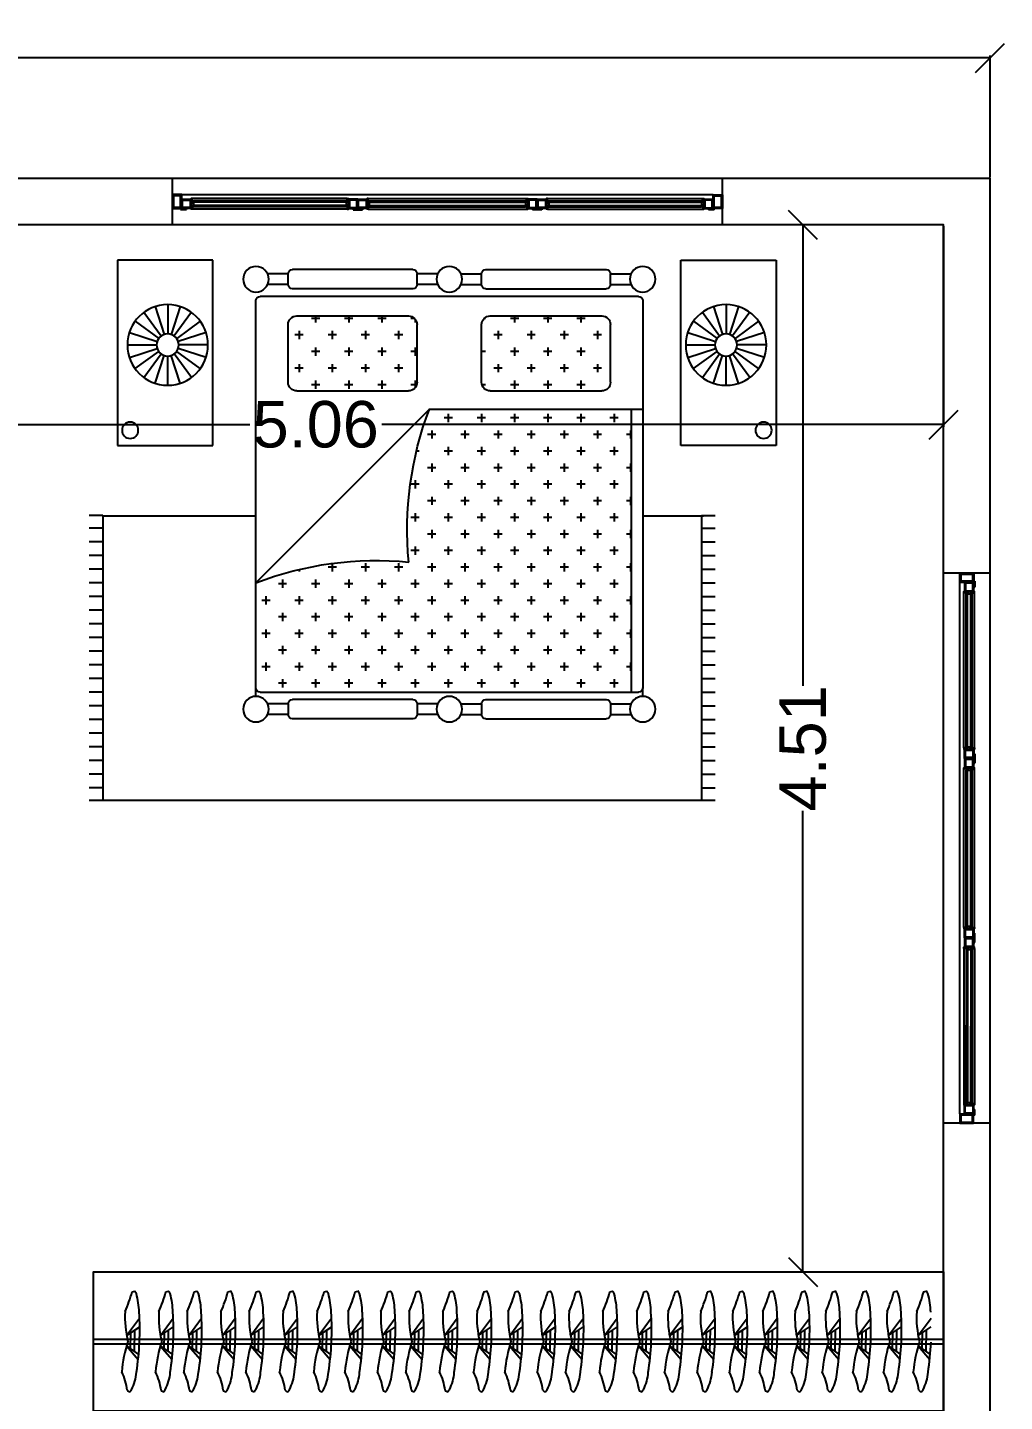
# Model space of a CAD drawing. Header units: inches. Extents: x 15.9 to 69.3, y 9.8 to 45.5.
# Drawn here: x 39.33 to 43.54, y 33.67 to 39.59 of the extents above; entities that cross this region are included whole.
import ezdxf

# ---------------------------------------------------------------- set-up
doc = ezdxf.new("R2010")
doc.units = ezdxf.units.IN
doc.header["$MEASUREMENT"] = 0
for name, color, linetype in [('1', 7, 'Continuous'), ('2', 2, 'Continuous'), ('WINDOW', 8, 'Continuous')]:
    doc.layers.add(name, color=color, linetype=linetype)
doc.styles.add('eng-kadr', font='arial.ttf')
doc.dimstyles.new('dim-col', dxfattribs={"dimscale": 0.05, "dimtxt": 4, "dimasz": 2.5, "dimexe": 0.2, "dimexo": 0.1, "dimgap": 0.5, "dimtad": 0, "dimzin": 0, "dimdsep": 46, "dimtxsty": 'eng-kadr', "dimblk1": 'OBLIQUE', "dimblk2": 'OBLIQUE', "dimsah": 1, "dimcen": 0.1, "dimclrd": 5, "dimclre": 5, "dimclrt": 256, "dimazin": 0, "dimtfac": 0.066667, "dimtofl": 0, "dimtmove": 2, "dimatfit": 2, "dimldrblk": 'OBLIQUE', "dimfxl": 0.2, "dimtolj": 1, "dimtzin": 0, "dimarcsym": 0})
pattern_1 = [(360, (27941.711, 7985.355), (5.4539078, 5.4539078), [2.7269539, -8.1808617]), (90, (27943.0743, 7983.992), (-5.4539078, 5.4539078), [2.7269539, -8.1808617])]

# ---------------------------------------------------------------- blocks, each defined once
blk = doc.blocks.new('bvbvbvbv')
for points in [[(117.5136, -6.243), (117.4736, -6.243), (117.4736, -6.303), (117.5136, -6.303)], [(117.5086, -6.248), (117.4786, -6.248), (117.4786, -6.298), (117.5086, -6.298)], [(117.5536, -6.303), (117.5136, -6.303), (117.5136, -6.263), (117.5536, -6.263)], [(117.5496, -6.299), (117.5176, -6.299), (117.5176, -6.267), (117.5496, -6.267)], [(118.232, -6.303), (118.272, -6.303), (118.272, -6.263), (118.232, -6.263)], [(118.236, -6.299), (118.268, -6.299), (118.268, -6.267), (118.236, -6.267)], [(118.312, -6.303), (118.272, -6.303), (118.272, -6.263), (118.312, -6.263)], [(118.308, -6.299), (118.276, -6.299), (118.276, -6.267), (118.308, -6.267)], [(119.0053, -6.303), (119.0453, -6.303), (119.0453, -6.263), (119.0053, -6.263)], [(119.0093, -6.299), (119.0413, -6.299), (119.0413, -6.267), (119.0093, -6.267)], [(119.0853, -6.303), (119.0453, -6.303), (119.0453, -6.263), (119.0853, -6.263)], [(119.0813, -6.299), (119.0493, -6.299), (119.0493, -6.267), (119.0813, -6.267)], [(119.7636, -6.303), (119.8036, -6.303), (119.8036, -6.263), (119.7636, -6.263)], [(119.7676, -6.299), (119.7996, -6.299), (119.7996, -6.267), (119.7676, -6.267)], [(119.8036, -6.243), (119.8436, -6.243), (119.8436, -6.303), (119.8036, -6.303)], [(119.8086, -6.248), (119.8386, -6.248), (119.8386, -6.298), (119.8086, -6.298)]]:
    blk.add_lwpolyline(points, close=True)
at = {"layer": 'WINDOW', "ltscale": 5}
for p, q in [((117.5138, -6.2428), (119.8038, -6.2428)), ((117.5536, -6.27), (117.5636, -6.27)), ((118.23, -6.272), (117.5556, -6.272)), ((117.5556, -6.272), (117.5556, -6.276)), ((118.227, -6.26), (117.5586, -6.26)), ((117.5636, -6.27), (117.5636, -6.272)), ((118.232, -6.27), (117.5636, -6.27)), ((118.232, -6.27), (118.222, -6.27)), ((118.222, -6.27), (118.222, -6.272)), ((118.23, -6.272), (118.23, -6.276)), ((118.312, -6.27), (118.322, -6.27)), ((118.312, -6.27), (118.9953, -6.27)), ((118.314, -6.272), (118.314, -6.276)), ((118.314, -6.272), (119.0033, -6.272)), ((118.317, -6.26), (119.0003, -6.26)), ((118.322, -6.27), (118.322, -6.272)), ((119.0053, -6.27), (118.9953, -6.27)), ((118.9953, -6.27), (118.9953, -6.272)), ((119.0033, -6.272), (119.0033, -6.276)), ((119.0853, -6.27), (119.0953, -6.27)), ((119.0853, -6.27), (119.7536, -6.27)), ((119.0873, -6.272), (119.0873, -6.276)), ((119.0873, -6.272), (119.7616, -6.272)), ((119.0903, -6.26), (119.7586, -6.26)), ((119.0953, -6.27), (119.0953, -6.272)), ((119.7636, -6.27), (119.7536, -6.27)), ((119.7536, -6.27), (119.7536, -6.272)), ((119.7616, -6.272), (119.7616, -6.276)), ((117.5086, -6.308), (117.5086, -6.303)), ((117.5086, -6.308), (117.5336, -6.308)), ((117.5336, -6.303), (117.5336, -6.308)), ((117.5536, -6.278), (117.5636, -6.278)), ((117.5536, -6.288), (117.5636, -6.288)), ((117.5536, -6.296), (117.5636, -6.296)), ((118.23, -6.276), (117.5556, -6.276)), ((118.23, -6.29), (117.5556, -6.29)), ((117.5556, -6.294), (117.5556, -6.29)), ((118.23, -6.294), (117.5556, -6.294)), ((118.227, -6.306), (117.5586, -6.306)), ((117.5636, -6.278), (117.5636, -6.276)), ((117.5636, -6.278), (117.5636, -6.288)), ((117.5636, -6.288), (117.5636, -6.29)), ((117.5636, -6.296), (117.5636, -6.294)), ((118.232, -6.296), (117.5636, -6.296)), ((118.222, -6.278), (118.222, -6.276)), ((118.232, -6.278), (118.222, -6.278)), ((118.222, -6.278), (118.222, -6.288)), ((118.232, -6.288), (118.222, -6.288)), ((118.222, -6.288), (118.222, -6.29)), ((118.222, -6.296), (118.222, -6.294)), ((118.232, -6.296), (118.222, -6.296)), ((118.23, -6.294), (118.23, -6.29)), ((118.252, -6.303), (118.252, -6.308)), ((118.252, -6.308), (118.292, -6.308)), ((118.292, -6.303), (118.292, -6.308)), ((118.312, -6.278), (118.322, -6.278)), ((118.312, -6.288), (118.322, -6.288)), ((118.312, -6.296), (118.322, -6.296)), ((118.312, -6.296), (118.9953, -6.296)), ((118.314, -6.276), (119.0033, -6.276)), ((118.314, -6.294), (118.314, -6.29)), ((118.314, -6.29), (119.0033, -6.29)), ((118.314, -6.294), (119.0033, -6.294)), ((118.317, -6.306), (119.0003, -6.306)), ((118.322, -6.278), (118.322, -6.276)), ((118.322, -6.278), (118.322, -6.288)), ((118.322, -6.288), (118.322, -6.29)), ((118.322, -6.296), (118.322, -6.294)), ((118.9953, -6.278), (118.9953, -6.276)), ((119.0053, -6.278), (118.9953, -6.278)), ((118.9953, -6.278), (118.9953, -6.288)), ((119.0053, -6.288), (118.9953, -6.288)), ((118.9953, -6.288), (118.9953, -6.29)), ((118.9953, -6.296), (118.9953, -6.294)), ((119.0053, -6.296), (118.9953, -6.296)), ((119.0033, -6.294), (119.0033, -6.29)), ((119.0253, -6.303), (119.0253, -6.308)), ((119.0653, -6.308), (119.0253, -6.308)), ((119.0653, -6.303), (119.0653, -6.308)), ((119.0853, -6.278), (119.0953, -6.278)), ((119.0853, -6.288), (119.0953, -6.288)), ((119.0853, -6.296), (119.0953, -6.296)), ((119.0853, -6.296), (119.7536, -6.296)), ((119.0873, -6.276), (119.7616, -6.276)), ((119.0873, -6.294), (119.0873, -6.29)), ((119.0873, -6.29), (119.7616, -6.29)), ((119.0873, -6.294), (119.7616, -6.294)), ((119.0903, -6.306), (119.7586, -6.306)), ((119.0953, -6.278), (119.0953, -6.276)), ((119.0953, -6.278), (119.0953, -6.288)), ((119.0953, -6.288), (119.0953, -6.29)), ((119.0953, -6.296), (119.0953, -6.294)), ((119.7536, -6.278), (119.7536, -6.276)), ((119.7636, -6.278), (119.7536, -6.278)), ((119.7536, -6.278), (119.7536, -6.288)), ((119.7636, -6.288), (119.7536, -6.288)), ((119.7536, -6.288), (119.7536, -6.29)), ((119.7536, -6.296), (119.7536, -6.294)), ((119.7636, -6.296), (119.7536, -6.296)), ((119.7616, -6.294), (119.7616, -6.29)), ((119.7836, -6.303), (119.7836, -6.308)), ((119.8086, -6.308), (119.7836, -6.308)), ((119.8086, -6.308), (119.8086, -6.303))]:
    blk.add_line(p, q, dxfattribs=at)
for points in [[(117.5586, -6.27), (117.5586, -6.26), (117.5536, -6.26), (117.5536, -6.27)], [(117.5576, -6.269), (117.5576, -6.261), (117.5546, -6.261), (117.5546, -6.269)], [(118.227, -6.27), (118.227, -6.26), (118.232, -6.26), (118.232, -6.27)], [(118.228, -6.269), (118.228, -6.261), (118.231, -6.261), (118.231, -6.269)], [(118.317, -6.27), (118.317, -6.26), (118.312, -6.26), (118.312, -6.27)], [(118.316, -6.269), (118.316, -6.261), (118.313, -6.261), (118.313, -6.269)], [(119.0003, -6.27), (119.0003, -6.26), (119.0053, -6.26), (119.0053, -6.27)], [(119.0013, -6.269), (119.0013, -6.261), (119.0043, -6.261), (119.0043, -6.269)], [(119.0903, -6.27), (119.0903, -6.26), (119.0853, -6.26), (119.0853, -6.27)], [(119.0893, -6.269), (119.0893, -6.261), (119.0863, -6.261), (119.0863, -6.269)], [(119.7586, -6.27), (119.7586, -6.26), (119.7636, -6.26), (119.7636, -6.27)], [(119.7596, -6.269), (119.7596, -6.261), (119.7626, -6.261), (119.7626, -6.269)], [(117.5586, -6.296), (117.5586, -6.306), (117.5536, -6.306), (117.5536, -6.296)], [(117.5576, -6.297), (117.5576, -6.305), (117.5546, -6.305), (117.5546, -6.297)], [(118.227, -6.296), (118.227, -6.306), (118.232, -6.306), (118.232, -6.296)], [(118.228, -6.297), (118.228, -6.305), (118.231, -6.305), (118.231, -6.297)], [(118.317, -6.296), (118.317, -6.306), (118.312, -6.306), (118.312, -6.296)], [(118.316, -6.297), (118.316, -6.305), (118.313, -6.305), (118.313, -6.297)], [(119.0003, -6.296), (119.0003, -6.306), (119.0053, -6.306), (119.0053, -6.296)], [(119.0013, -6.297), (119.0013, -6.305), (119.0043, -6.305), (119.0043, -6.297)], [(119.0903, -6.296), (119.0903, -6.306), (119.0853, -6.306), (119.0853, -6.296)], [(119.0893, -6.297), (119.0893, -6.305), (119.0863, -6.305), (119.0863, -6.297)], [(119.7586, -6.296), (119.7586, -6.306), (119.7636, -6.306), (119.7636, -6.296)], [(119.7596, -6.297), (119.7596, -6.305), (119.7626, -6.305), (119.7626, -6.297)]]:
    blk.add_lwpolyline(points, close=True, dxfattribs=at)
blk = doc.blocks.new('_Oblique')
at = {"color": 0, "lineweight": -2}
blk.add_line((-0.5, -0.5), (0.5, 0.5), dxfattribs=at)
blk = doc.blocks.new('*D1914')
at = {"color": 5, "lineweight": -2, "ltscale": 0.06, "transparency": 16777216}
for p, q in [((33.4776, 38.9401), (33.4776, 39.464)), ((33.4776, 39.454), (38.1249, 39.454)), ((43.4776, 39.454), (38.8303, 39.454)), ((43.4776, 38.9401), (43.4776, 39.464))]:
    blk.add_line(p, q, dxfattribs=at)
at = {"layer": 'Defpoints', "color": 0, "ltscale": 0.06, "transparency": 16777216}
for p in [(43.4776, 39.454), (33.4776, 38.9351), (43.4776, 38.9351)]:
    blk.add_point(p, dxfattribs=at)
at = {"color": 5, "lineweight": -2, "ltscale": 0.06, "transparency": 16777216, "xscale": 0.125, "yscale": 0.125, "zscale": 0.125, "rotation": 180}
blk.add_blockref('_Oblique', (33.4776, 39.454), dxfattribs=at)
at = {"color": 5, "lineweight": -2, "ltscale": 0.06, "transparency": 16777216, "xscale": 0.125, "yscale": 0.125, "zscale": 0.125}
blk.add_blockref('_Oblique', (43.4776, 39.454), dxfattribs=at)
at = {"ltscale": 0.06, "transparency": 16777216, "insert": (38.4776, 39.454), "char_height": 0.2, "attachment_point": 5, "style": 'eng-kadr'}
blk.add_mtext('\\A1;10.00', dxfattribs=at)
blk = doc.blocks.new('eee')
at = {"layer": '1'}
h = blk.add_hatch(dxfattribs=at)
h.set_pattern_fill('CROSS', color=256, scale=21.815631, angle=360, style=0)
h.set_pattern_definition(pattern_1)
h.paths.add_polyline_path([(141.99, 169.74), (141.99, 47.76), (48.95, 47.76), (48.95, 114.1, -0.115904), (99.24, 120.87, -0.115904), (106.01, 171.16), (140.57, 171.16, -0.414214)])
h = blk.add_hatch(dxfattribs=at)
h.set_pattern_fill('CROSS', color=256, scale=21.815631, angle=360, style=0)
h.set_pattern_definition(pattern_1)
h.paths.add_polyline_path([(18.31, 157.73, -0.414218), (21.13, 160.56, 0.000004), (21.13, 160.56), (40.12, 160.56, -0.414214), (42.95, 157.73), (42.95, 120.97, -0.414214), (40.12, 118.15), (21.13, 118.15, -0.414214), (18.31, 120.97)])
h.paths.add_polyline_path([(21.13, 96.94, 0.414214), (18.31, 94.11), (18.31, 57.36, 0.414214), (21.13, 54.53), (40.12, 54.53, 0.414214), (42.95, 57.36), (42.95, 94.11, 0.414214), (40.12, 96.94)])
for p, q in [((83.96, 221.56), (83.96, 226.05)), ((88.13, 221.56), (88.13, 226.05)), ((92.62, 221.56), (92.62, 226.05)), ((97.11, 221.56), (97.11, 226.05)), ((101.59, 221.56), (101.59, 226.05)), ((106.08, 221.56), (106.08, 226.05)), ((110.57, 221.56), (110.57, 226.05)), ((115.06, 221.56), (115.06, 226.05)), ((119.55, 221.56), (119.55, 226.05)), ((124.04, 221.56), (124.04, 226.05)), ((128.52, 221.56), (128.52, 226.05)), ((133.01, 221.56), (133.01, 226.05)), ((137.5, 221.56), (137.5, 226.05)), ((141.99, 221.56), (141.99, 226.05)), ((146.48, 221.56), (146.48, 226.05)), ((150.97, 221.56), (150.97, 226.05)), ((155.45, 221.56), (155.45, 226.05)), ((159.94, 221.56), (159.94, 226.05)), ((164.43, 221.56), (164.43, 226.05)), ((168.92, 221.56), (168.92, 226.05)), ((173.41, 221.56), (173.41, 226.05)), ((177.57, 226.05), (177.57, 20.14)), ((83.98, 221.51), (177.57, 221.51)), ((83.98, 221.51), (83.98, 171.16)), ((0, 216.7), (60.92, 216.7)), ((0, 185.33), (0, 216.7)), ((23.73, 212.79), (26.7, 203.66)), ((27.83, 213.44), (27.83, 203.84)), ((31.92, 212.79), (28.96, 203.66)), ((60.92, 216.7), (60.92, 185.33)), ((17.1, 207.98), (24.87, 202.33)), ((20.04, 210.91), (25.68, 203.14)), ((35.62, 210.91), (29.97, 203.14)), ((38.55, 207.98), (30.78, 202.33)), ((15.22, 204.28), (24.36, 201.31)), ((40.44, 204.28), (31.3, 201.31)), ((60.92, 204.21), (60.92, 204.21)), ((14.57, 200.19), (24.18, 200.19)), ((15.22, 196.09), (24.36, 199.06)), ((40.44, 196.09), (31.3, 199.06)), ((41.08, 200.19), (31.48, 200.19)), ((17.1, 192.39), (24.87, 198.04)), ((20.04, 189.46), (25.68, 197.23)), ((23.73, 187.58), (26.7, 196.71)), ((27.83, 186.93), (27.83, 196.53)), ((31.92, 187.58), (28.96, 196.71)), ((35.62, 189.46), (29.97, 197.23)), ((38.55, 192.39), (30.78, 198.04)), ((60.92, 185.33), (0, 185.33)), ((4.47, 160.56), (4.47, 167.34)), ((8, 160.56), (8, 167.34)), ((11.85, 169.74), (11.85, 45.34)), ((140.57, 171.16), (13.27, 171.16)), ((48.95, 114.1), (106.01, 171.16)), ((143.39, 171.16), (140.57, 171.16)), ((141.99, 169.74), (141.99, 45.34)), ((145.84, 160.56), (145.84, 167.34)), ((149.37, 160.56), (149.37, 167.34)), ((3.06, 119.56), (3.06, 159.14)), ((8, 160.56), (4.47, 160.56)), ((9.42, 119.56), (9.42, 159.14)), ((40.12, 160.56), (21.13, 160.56)), ((144.42, 119.56), (144.42, 159.14)), ((145.84, 160.56), (149.37, 160.56)), ((150.78, 119.56), (150.78, 159.14)), ((18.31, 157.73), (18.31, 120.97)), ((42.95, 157.73), (42.95, 120.97)), ((8, 118.15), (4.47, 118.15)), ((4.47, 111.36), (4.47, 118.15)), ((8, 111.36), (8, 118.15)), ((40.12, 118.15), (21.13, 118.15)), ((145.84, 111.36), (145.84, 118.15)), ((145.84, 118.15), (149.37, 118.15)), ((149.37, 111.36), (149.37, 118.15)), ((48.95, 114.1), (48.95, 43.93)), ((4.47, 103.72), (4.47, 96.94)), ((8, 103.72), (8, 96.94)), ((145.84, 103.72), (145.84, 96.94)), ((149.37, 103.72), (149.37, 96.94)), ((3.06, 95.53), (3.06, 55.95)), ((8, 96.94), (4.47, 96.94)), ((9.42, 95.53), (9.42, 55.95)), ((40.12, 96.94), (21.13, 96.94)), ((144.42, 95.53), (144.42, 55.95)), ((145.84, 96.94), (149.37, 96.94)), ((150.78, 95.53), (150.78, 55.95)), ((18.31, 94.11), (18.31, 57.36)), ((42.95, 94.11), (42.95, 57.36)), ((8, 54.53), (4.47, 54.53)), ((4.47, 54.53), (4.47, 47.75)), ((8, 54.53), (8, 47.75)), ((40.12, 54.53), (21.13, 54.53)), ((145.84, 54.53), (145.84, 47.75)), ((145.84, 54.53), (149.37, 54.53)), ((149.37, 54.53), (149.37, 47.75)), ((48.95, 47.76), (141.99, 47.76)), ((13.27, 43.93), (140.57, 43.93)), ((83.98, 43.93), (83.98, 23.96)), ((143.39, 43.93), (140.57, 43.93)), ((60.92, 31.37), (0, 31.37)), ((0, 31.37), (0, 0)), ((20.04, 27.23), (25.68, 19.47)), ((23.73, 29.12), (26.7, 19.98)), ((27.83, 29.77), (27.83, 20.16)), ((31.92, 29.12), (28.96, 19.98)), ((35.62, 27.23), (29.97, 19.47)), ((60.92, 0), (60.92, 31.37)), ((17.1, 24.3), (24.87, 18.66)), ((38.55, 24.3), (30.78, 18.66)), ((83.96, 24.63), (83.96, 20.14)), ((83.98, 24.63), (177.57, 24.63)), ((88.13, 24.63), (88.13, 20.14)), ((92.62, 24.63), (92.62, 20.14)), ((97.11, 24.63), (97.11, 20.14)), ((101.59, 24.63), (101.59, 20.14)), ((106.08, 24.63), (106.08, 20.14)), ((110.57, 24.63), (110.57, 20.14)), ((115.06, 24.63), (115.06, 20.14)), ((119.55, 24.63), (119.55, 20.14)), ((124.04, 24.63), (124.04, 20.14)), ((128.52, 24.63), (128.52, 20.14)), ((133.01, 24.63), (133.01, 20.14)), ((137.5, 24.63), (137.5, 20.14)), ((141.99, 24.63), (141.99, 20.14)), ((146.48, 24.63), (146.48, 20.14)), ((150.97, 24.63), (150.97, 20.14)), ((155.45, 24.63), (155.45, 20.14)), ((159.94, 24.63), (159.94, 20.14)), ((164.43, 24.63), (164.43, 20.14)), ((168.92, 24.63), (168.92, 20.14)), ((173.41, 24.63), (173.41, 20.14)), ((15.22, 20.61), (24.36, 17.64)), ((40.44, 20.61), (31.3, 17.64)), ((14.57, 16.51), (24.18, 16.51)), ((15.22, 12.41), (24.36, 15.38)), ((17.1, 8.72), (24.87, 14.36)), ((20.04, 5.79), (25.68, 13.56)), ((35.62, 5.79), (29.97, 13.56)), ((38.55, 8.72), (30.78, 14.36)), ((40.44, 12.41), (31.3, 15.38)), ((41.08, 16.51), (31.48, 16.51)), ((23.73, 3.9), (26.7, 13.04)), ((27.83, 3.26), (27.83, 12.86)), ((31.92, 3.9), (28.96, 13.04)), ((60.92, 12.49), (60.92, 12.49)), ((0, 0), (60.92, 0))]:
    blk.add_line(p, q, dxfattribs=at)
for centre, radius in [((27.83, 200.19), 13.26), ((55.9, 212.53), 2.68), ((27.83, 200.19), 3.65), ((6.24, 171.16), 4.21), ((147.6, 171.16), 4.21), ((6.24, 107.54), 4.21), ((147.6, 107.54), 4.21), ((6.24, 43.93), 4.21), ((147.6, 43.93), 4.21), ((27.83, 16.51), 13.26), ((27.83, 16.51), 3.65), ((55.9, 4.17), 2.68)]:
    blk.add_circle(centre, radius, dxfattribs=at)
for centre, radius, start, end in [((13.27, 169.74), 1.41, 90, 180), ((209.63, 131.6), 110.91, 159.1041, 185.5493), ((140.57, 169.74), 1.41, 0, 90), ((4.47, 159.14), 1.41, 90, 180), ((8, 159.14), 1.41, 0, 90), ((21.13, 157.73), 2.83, 90, 180), ((40.12, 157.73), 2.83, 0, 90), ((145.84, 159.14), 1.41, 90, 180), ((149.37, 159.14), 1.41, 0, 90), ((4.47, 119.56), 1.41, 180, 270), ((8, 119.56), 1.41, 270, 0), ((21.13, 120.97), 2.83, 180, 270), ((40.12, 120.97), 2.83, 270, 0), ((88.51, 10.48), 110.91, 84.4507, 110.8959), ((145.84, 119.56), 1.41, 180, 270), ((149.37, 119.56), 1.41, 270, 0), ((4.47, 95.53), 1.41, 90, 180), ((8, 95.53), 1.41, 0, 90), ((21.13, 94.11), 2.83, 90, 180), ((40.12, 94.11), 2.83, 0, 90), ((145.84, 95.53), 1.41, 90, 180), ((149.37, 95.53), 1.41, 0, 90), ((4.47, 55.95), 1.41, 180, 270), ((8, 55.95), 1.41, 270, 0), ((21.13, 57.36), 2.83, 180, 270), ((40.12, 57.36), 2.83, 270, 0), ((145.84, 55.95), 1.41, 180, 270), ((149.37, 55.95), 1.41, 270, 0), ((13.27, 45.34), 1.41, 180, 270), ((140.57, 45.34), 1.41, 270, 0)]:
    blk.add_arc(centre, radius, start, end, dxfattribs=at)
blk = doc.blocks.new('*D1920')
at = {"color": 5, "lineweight": -2, "ltscale": 0.06, "transparency": 16777216}
for p, q in [((42.9053, 38.7351), (42.6615, 38.7351)), ((42.6715, 38.7351), (42.6715, 36.7496)), ((42.6715, 34.2251), (42.6715, 36.2106)), ((42.6665, 34.2251), (42.6615, 34.2251))]:
    blk.add_line(p, q, dxfattribs=at)
at = {"layer": 'Defpoints', "color": 0, "ltscale": 0.06, "transparency": 16777216}
for p in [(42.9103, 38.7351), (42.6715, 34.2251), (42.6715, 34.2251)]:
    blk.add_point(p, dxfattribs=at)
at = {"color": 5, "lineweight": -2, "ltscale": 0.06, "transparency": 16777216, "xscale": 0.125, "yscale": 0.125, "zscale": 0.125}
for p, rotation in [((42.6715, 38.7351), 90), ((42.6715, 34.2251), 270)]:
    blk.add_blockref('_Oblique', p, dxfattribs=dict(at, rotation=rotation))
at = {"ltscale": 0.06, "transparency": 16777216, "insert": (42.6715, 36.4801), "char_height": 0.2, "attachment_point": 5, "rotation": 90, "style": 'eng-kadr'}
blk.add_mtext('\\A1;4.51', dxfattribs=at)
blk = doc.blocks.new('*D1933')
at = {"color": 5, "lineweight": -2, "ltscale": 0.06, "transparency": 16777216}
for p, q in [((43.2776, 38.7301), (43.2776, 37.8648)), ((38.2176, 38.6135), (38.2176, 37.8648)), ((38.2176, 37.8748), (40.2871, 37.8748)), ((43.2776, 37.8748), (40.8564, 37.8748))]:
    blk.add_line(p, q, dxfattribs=at)
at = {"layer": 'Defpoints', "color": 0, "ltscale": 0.06, "transparency": 16777216}
for p in [(43.2776, 38.7351), (38.2176, 38.6185), (38.2176, 37.8748)]:
    blk.add_point(p, dxfattribs=at)
at = {"color": 5, "lineweight": -2, "ltscale": 0.06, "transparency": 16777216, "xscale": 0.125, "yscale": 0.125, "zscale": 0.125, "rotation": 180}
blk.add_blockref('_Oblique', (38.2176, 37.8748), dxfattribs=at)
at = {"color": 5, "lineweight": -2, "ltscale": 0.06, "transparency": 16777216, "xscale": 0.125, "yscale": 0.125, "zscale": 0.125}
blk.add_blockref('_Oblique', (43.2776, 37.8748), dxfattribs=at)
at = {"ltscale": 0.06, "transparency": 16777216, "insert": (40.5718, 37.8748), "char_height": 0.2, "attachment_point": 5, "style": 'eng-kadr'}
blk.add_mtext('\\A1;5.06', dxfattribs=at)

msp = doc.modelspace()

# ---------------------------------------------------------------- linework, layer by layer
at = {"color": 8, "linetype": 'ByBlock'}
for p, q in [((39.7569, 33.951), (39.8123, 34.0259)), ((39.7569, 33.951), (39.8133, 33.9878)), ((39.7906, 33.8815), (39.7921, 33.9739)), ((39.9024, 33.951), (39.9578, 34.0259)), ((39.9024, 33.951), (39.9588, 33.9878)), ((39.9361, 33.8815), (39.9376, 33.9739)), ((40.0244, 33.951), (40.0798, 34.0259)), ((40.0244, 33.951), (40.0808, 33.9878)), ((40.0581, 33.8815), (40.0595, 33.9739)), ((40.1699, 33.951), (40.2253, 34.0259)), ((40.1699, 33.951), (40.2263, 33.9878)), ((40.2036, 33.8815), (40.205, 33.9739)), ((40.2919, 33.951), (40.3472, 34.0259)), ((40.2919, 33.951), (40.3483, 33.9878)), ((40.3256, 33.8815), (40.327, 33.9739)), ((40.4374, 33.951), (40.4927, 34.0259)), ((40.4374, 33.951), (40.4938, 33.9878)), ((40.4711, 33.8815), (40.4725, 33.9739)), ((40.5843, 33.951), (40.6397, 34.0259)), ((40.5843, 33.951), (40.6407, 33.9878)), ((40.618, 33.8815), (40.6194, 33.9739)), ((40.7185, 33.951), (40.7739, 34.0259)), ((40.7185, 33.951), (40.7749, 33.9878)), ((40.7522, 33.8815), (40.7536, 33.9739)), ((40.859, 33.951), (40.9143, 34.0259)), ((40.859, 33.951), (40.9154, 33.9878)), ((40.8927, 33.8815), (40.8941, 33.9739)), ((40.9809, 33.951), (41.0363, 34.0259)), ((40.9809, 33.951), (41.0374, 33.9878)), ((41.0146, 33.8815), (41.0161, 33.9739)), ((41.1264, 33.951), (41.1818, 34.0259)), ((41.1264, 33.951), (41.1829, 33.9878)), ((41.1601, 33.8815), (41.1616, 33.9739)), ((41.2734, 33.951), (41.3287, 34.0259)), ((41.2734, 33.951), (41.3298, 33.9878)), ((41.3071, 33.8815), (41.3085, 33.9739)), ((41.4076, 33.951), (41.4629, 34.0259)), ((41.4076, 33.951), (41.464, 33.9878)), ((41.4412, 33.8815), (41.4427, 33.9739)), ((41.548, 33.951), (41.6034, 34.0259)), ((41.548, 33.951), (41.6045, 33.9878)), ((41.5817, 33.8815), (41.5832, 33.9739)), ((41.67, 33.951), (41.7254, 34.0259)), ((41.67, 33.951), (41.7264, 33.9878)), ((41.7037, 33.8815), (41.7052, 33.9739)), ((41.8155, 33.951), (41.8709, 34.0259)), ((41.8155, 33.951), (41.872, 33.9878)), ((41.8492, 33.8815), (41.8507, 33.9739)), ((41.9624, 33.951), (42.0178, 34.0259)), ((41.9624, 33.951), (42.0189, 33.9878)), ((41.9961, 33.8815), (41.9976, 33.9739)), ((42.0966, 33.951), (42.152, 34.0259)), ((42.0966, 33.951), (42.1531, 33.9878)), ((42.1303, 33.8815), (42.1318, 33.9739)), ((42.2371, 33.951), (42.2925, 34.0259)), ((42.2371, 33.951), (42.2935, 33.9878)), ((42.2708, 33.8815), (42.2723, 33.9739)), ((42.3755, 33.951), (42.4309, 34.0259)), ((42.3755, 33.951), (42.4319, 33.9878)), ((42.4092, 33.8815), (42.4107, 33.9739)), ((42.5055, 33.951), (42.5609, 34.0259)), ((42.5055, 33.951), (42.5619, 33.9878)), ((42.5392, 33.8815), (42.5407, 33.9739)), ((42.6439, 33.951), (42.6993, 34.0259)), ((42.6439, 33.951), (42.7003, 33.9878)), ((42.6776, 33.8815), (42.679, 33.9739)), ((42.776, 33.951), (42.8314, 34.0259)), ((42.776, 33.951), (42.8324, 33.9878)), ((42.8097, 33.8815), (42.8111, 33.9739)), ((42.9081, 33.951), (42.9634, 34.0259)), ((42.9081, 33.951), (42.9645, 33.9878)), ((42.9418, 33.8815), (42.9432, 33.9739)), ((43.0402, 33.951), (43.0955, 34.0259)), ((43.0402, 33.951), (43.0966, 33.9878)), ((43.0739, 33.8815), (43.0753, 33.9739)), ((43.1681, 33.951), (43.2234, 34.0259)), ((43.1681, 33.951), (43.2245, 33.9878)), ((43.2018, 33.8815), (43.2032, 33.9739)), ((39.6146, 33.9357), (43.2776, 33.9357)), ((43.2776, 33.9144), (39.6146, 33.9144)), ((39.7738, 33.8937), (39.7749, 33.9627)), ((39.9193, 33.8937), (39.9204, 33.9627)), ((40.0413, 33.8937), (40.0424, 33.9627)), ((40.1868, 33.8937), (40.1879, 33.9627)), ((40.3088, 33.8937), (40.3099, 33.9627)), ((40.4543, 33.8937), (40.4554, 33.9627)), ((40.6012, 33.8937), (40.6023, 33.9627)), ((40.7354, 33.8937), (40.7365, 33.9627)), ((40.8759, 33.8937), (40.877, 33.9627)), ((40.9978, 33.8937), (40.9989, 33.9627)), ((41.1433, 33.8937), (41.1444, 33.9627)), ((41.2903, 33.8937), (41.2914, 33.9627)), ((41.4245, 33.8937), (41.4255, 33.9627)), ((41.5649, 33.8937), (41.566, 33.9627)), ((41.6869, 33.8937), (41.688, 33.9627)), ((41.8324, 33.8937), (41.8335, 33.9627)), ((41.9793, 33.8937), (41.9804, 33.9627)), ((42.1135, 33.8937), (42.1146, 33.9627)), ((42.254, 33.8937), (42.2551, 33.9627)), ((42.3924, 33.8937), (42.3935, 33.9627)), ((42.5224, 33.8937), (42.5235, 33.9627)), ((42.6608, 33.8937), (42.6619, 33.9627)), ((42.7929, 33.8937), (42.794, 33.9627)), ((42.925, 33.8937), (42.9261, 33.9627)), ((43.0571, 33.8937), (43.0582, 33.9627)), ((43.185, 33.8937), (43.1861, 33.9627)), ((39.7566, 33.9061), (39.8085, 33.8686)), ((39.7566, 33.9061), (39.8071, 33.8478)), ((39.9021, 33.9061), (39.954, 33.8686)), ((39.9021, 33.9061), (39.9526, 33.8478)), ((40.0241, 33.9061), (40.076, 33.8686)), ((40.0241, 33.9061), (40.0745, 33.8478)), ((40.1696, 33.9061), (40.2215, 33.8686)), ((40.1696, 33.9061), (40.2201, 33.8478)), ((40.2916, 33.9061), (40.3435, 33.8686)), ((40.2916, 33.9061), (40.342, 33.8478)), ((40.4371, 33.9061), (40.4875, 33.8478)), ((40.4371, 33.9061), (40.489, 33.8686)), ((40.584, 33.9061), (40.6359, 33.8686)), ((40.584, 33.9061), (40.6345, 33.8478)), ((40.7182, 33.9061), (40.7701, 33.8686)), ((40.7182, 33.9061), (40.7686, 33.8478)), ((40.8587, 33.9061), (40.9106, 33.8686)), ((40.8587, 33.9061), (40.9091, 33.8478)), ((40.9806, 33.9061), (41.0326, 33.8686)), ((40.9806, 33.9061), (41.0311, 33.8478)), ((41.1262, 33.9061), (41.1766, 33.8478)), ((41.1262, 33.9061), (41.1781, 33.8686)), ((41.2731, 33.9061), (41.325, 33.8686)), ((41.2731, 33.9061), (41.3235, 33.8478)), ((41.4073, 33.9061), (41.4592, 33.8686)), ((41.4073, 33.9061), (41.4577, 33.8478)), ((41.5477, 33.9061), (41.5997, 33.8686)), ((41.5477, 33.9061), (41.5982, 33.8478)), ((41.6697, 33.9061), (41.7216, 33.8686)), ((41.6697, 33.9061), (41.7202, 33.8478)), ((41.8152, 33.9061), (41.8657, 33.8478)), ((41.8152, 33.9061), (41.8671, 33.8686)), ((41.9621, 33.9061), (42.0141, 33.8686)), ((41.9621, 33.9061), (42.0126, 33.8478)), ((42.0963, 33.9061), (42.1483, 33.8686)), ((42.0963, 33.9061), (42.1468, 33.8478)), ((42.2368, 33.9061), (42.2887, 33.8686)), ((42.2368, 33.9061), (42.2873, 33.8478)), ((42.3752, 33.9061), (42.4271, 33.8686)), ((42.3752, 33.9061), (42.4257, 33.8478)), ((42.5052, 33.9061), (42.5571, 33.8686)), ((42.5052, 33.9061), (42.5557, 33.8478)), ((42.6436, 33.9061), (42.6955, 33.8686)), ((42.6436, 33.9061), (42.6941, 33.8478)), ((42.7757, 33.9061), (42.8276, 33.8686)), ((42.7757, 33.9061), (42.8261, 33.8478)), ((42.9078, 33.9061), (42.9597, 33.8686)), ((42.9078, 33.9061), (42.9582, 33.8478)), ((43.0399, 33.9061), (43.0918, 33.8686)), ((43.0399, 33.9061), (43.0903, 33.8478)), ((43.1678, 33.9061), (43.2197, 33.8686)), ((43.1678, 33.9061), (43.2182, 33.8478))]:
    msp.add_line(p, q, dxfattribs=at)
at = {"ltscale": 0.06}
for points in [[(33.4776, 25.9351), (43.4776, 25.9351), (43.4776, 38.9351), (33.4776, 38.9351), (33.4776, 25.9351)], [(39.9544, 38.7357), (39.9544, 38.9357)], [(42.3244, 38.7351), (42.3244, 38.9351)], [(43.2776, 27.2851), (43.2776, 38.7351), (38.2176, 38.7351)], [(43.4776, 37.2351), (43.2776, 37.2351)], [(43.477, 34.8651), (43.277, 34.8651)], [(39.6146, 33.6251), (39.6146, 34.2251), (43.2776, 34.2251), (43.2776, 33.6251), (39.6146, 33.6251), (39.6146, 33.6251)]]:
    msp.add_lwpolyline(points, dxfattribs=at)
at = {"color": 8, "linetype": 'ByBlock'}
for centre, radius, start, end in [((39.1989, 34.2965), 0.6025, 336.2841, 344.8368), ((39.7702, 34.1927), 0.0547, 280.84977, 293.20617), ((39.749, 34.106), 0.0562, 27.22133, 40.43396), ((39.468, 34.0407), 0.3432, 1.92467, 15.3684), ((39.3444, 34.2965), 0.6025, 336.2841, 344.8368), ((39.9157, 34.1927), 0.0547, 280.84977, 293.20617), ((39.8945, 34.106), 0.0562, 27.22133, 40.43396), ((39.6135, 34.0407), 0.3432, 1.92467, 15.3684), ((39.4664, 34.2965), 0.6025, 336.2841, 344.8368), ((40.0376, 34.1927), 0.0547, 280.84977, 293.20617), ((40.0165, 34.106), 0.0562, 27.22133, 40.43396), ((39.7354, 34.0407), 0.3432, 1.92467, 15.3684), ((39.6119, 34.2965), 0.6025, 336.2841, 344.8368), ((40.1831, 34.1927), 0.0547, 280.84977, 293.20617), ((40.162, 34.106), 0.0562, 27.22133, 40.43396), ((39.8809, 34.0407), 0.3432, 1.92467, 15.3684), ((39.7339, 34.2965), 0.6025, 336.2841, 344.8368), ((40.3051, 34.1927), 0.0547, 280.84977, 293.20617), ((40.2839, 34.106), 0.0562, 27.22133, 40.43396), ((40.0029, 34.0407), 0.3432, 1.92467, 15.3684), ((39.8794, 34.2965), 0.6025, 336.2841, 344.8368), ((40.4506, 34.1927), 0.0547, 280.84977, 293.20617), ((40.4295, 34.106), 0.0562, 27.22133, 40.43396), ((40.1484, 34.0407), 0.3432, 1.92467, 15.3684), ((40.0263, 34.2965), 0.6025, 336.2841, 344.8368), ((40.5975, 34.1927), 0.0547, 280.84977, 293.20617), ((40.5764, 34.106), 0.0562, 27.22133, 40.43396), ((40.2953, 34.0407), 0.3432, 1.92467, 15.3684), ((40.1605, 34.2965), 0.6025, 336.2841, 344.8368), ((40.7317, 34.1927), 0.0547, 280.84977, 293.20617), ((40.7106, 34.106), 0.0562, 27.22133, 40.43396), ((40.4295, 34.0407), 0.3432, 1.92467, 15.3684), ((40.301, 34.2965), 0.6025, 336.2841, 344.8368), ((40.8722, 34.1927), 0.0547, 280.84977, 293.20617), ((40.851, 34.106), 0.0562, 27.22133, 40.43396), ((40.57, 34.0407), 0.3432, 1.92467, 15.3684), ((40.423, 34.2965), 0.6025, 336.2841, 344.8368), ((40.9942, 34.1927), 0.0547, 280.84977, 293.20617), ((40.973, 34.106), 0.0562, 27.22133, 40.43396), ((40.692, 34.0407), 0.3432, 1.92467, 15.3684), ((40.5685, 34.2965), 0.6025, 336.2841, 344.8368), ((41.1397, 34.1927), 0.0547, 280.84977, 293.20617), ((41.1185, 34.106), 0.0562, 27.22133, 40.43396), ((40.8375, 34.0407), 0.3432, 1.92467, 15.3684), ((40.7154, 34.2965), 0.6025, 336.2841, 344.8368), ((41.2866, 34.1927), 0.0547, 280.84977, 293.20617), ((41.2654, 34.106), 0.0562, 27.22133, 40.43396), ((40.9844, 34.0407), 0.3432, 1.92467, 15.3684), ((40.8496, 34.2965), 0.6025, 336.2841, 344.8368), ((41.4208, 34.1927), 0.0547, 280.84977, 293.20617), ((41.3996, 34.106), 0.0562, 27.22133, 40.43396), ((41.1186, 34.0407), 0.3432, 1.92467, 15.3684), ((40.9901, 34.2965), 0.6025, 336.2841, 344.8368), ((41.5613, 34.1927), 0.0547, 280.84977, 293.20617), ((41.5401, 34.106), 0.0562, 27.22133, 40.43396), ((41.2591, 34.0407), 0.3432, 1.92467, 15.3684), ((41.112, 34.2965), 0.6025, 336.2841, 344.8368), ((41.6833, 34.1927), 0.0547, 280.84977, 293.20617), ((41.6621, 34.106), 0.0562, 27.22133, 40.43396), ((41.3811, 34.0407), 0.3432, 1.92467, 15.3684), ((41.2575, 34.2965), 0.6025, 336.2841, 344.8368), ((41.8288, 34.1927), 0.0547, 280.84977, 293.20617), ((41.8076, 34.106), 0.0562, 27.22133, 40.43396), ((41.5266, 34.0407), 0.3432, 1.92467, 15.3684), ((41.4045, 34.2965), 0.6025, 336.2841, 344.8368), ((41.9757, 34.1927), 0.0547, 280.84977, 293.20617), ((41.9545, 34.106), 0.0562, 27.22133, 40.43396), ((41.6735, 34.0407), 0.3432, 1.92467, 15.3684), ((41.5387, 34.2965), 0.6025, 336.2841, 344.8368), ((42.1099, 34.1927), 0.0547, 280.84977, 293.20617), ((42.0887, 34.106), 0.0562, 27.22133, 40.43396), ((41.8077, 34.0407), 0.3432, 1.92467, 15.3684), ((41.6791, 34.2965), 0.6025, 336.2841, 344.8368), ((42.2504, 34.1927), 0.0547, 280.84977, 293.20617), ((42.2292, 34.106), 0.0562, 27.22133, 40.43396), ((41.9482, 34.0407), 0.3432, 1.92467, 15.3684), ((41.8175, 34.2965), 0.6025, 336.2841, 344.8368), ((42.3888, 34.1927), 0.0547, 280.84977, 293.20617), ((42.3676, 34.106), 0.0562, 27.22133, 40.43396), ((42.0866, 34.0407), 0.3432, 1.92467, 15.3684), ((41.9475, 34.2965), 0.6025, 336.2841, 344.8368), ((42.5188, 34.1927), 0.0547, 280.84977, 293.20617), ((42.4976, 34.106), 0.0562, 27.22133, 40.43396), ((42.2166, 34.0407), 0.3432, 1.92467, 15.3684), ((42.0859, 34.2965), 0.6025, 336.2841, 344.8368), ((42.6571, 34.1927), 0.0547, 280.84977, 293.20617), ((42.636, 34.106), 0.0562, 27.22133, 40.43396), ((42.3549, 34.0407), 0.3432, 1.92467, 15.3684), ((42.218, 34.2965), 0.6025, 336.2841, 344.8368), ((42.7892, 34.1927), 0.0547, 280.84977, 293.20617), ((42.7681, 34.106), 0.0562, 27.22133, 40.43396), ((42.487, 34.0407), 0.3432, 1.92467, 15.3684), ((42.3501, 34.2965), 0.6025, 336.2841, 344.8368), ((42.9213, 34.1927), 0.0547, 280.84977, 293.20617), ((42.9002, 34.106), 0.0562, 27.22133, 40.43396), ((42.6191, 34.0407), 0.3432, 1.92467, 15.3684), ((42.4822, 34.2965), 0.6025, 336.2841, 344.8368), ((43.0534, 34.1927), 0.0547, 280.84977, 293.20617), ((43.0323, 34.106), 0.0562, 27.22133, 40.43396), ((42.7512, 34.0407), 0.3432, 1.92467, 15.3684), ((42.6101, 34.2965), 0.6025, 336.2841, 344.8368), ((43.1813, 34.1927), 0.0547, 280.84977, 293.20617), ((43.1602, 34.106), 0.0562, 27.22133, 40.43396), ((42.8791, 34.0407), 0.3432, 1.92467, 15.3684), ((40.1639, 34.0278), 0.4142, 176.34487, 194.28038), ((38.6124, 33.9765), 1.201, 357.40006, 3.61196), ((40.3094, 34.0278), 0.4142, 176.34487, 194.28038), ((38.7579, 33.9765), 1.201, 357.40006, 3.61196), ((40.4313, 34.0278), 0.4142, 176.34487, 194.28038), ((38.8799, 33.9765), 1.201, 357.40006, 3.61196), ((40.5769, 34.0278), 0.4142, 176.34487, 194.28038), ((39.0254, 33.9765), 1.201, 357.40006, 3.61196), ((40.6988, 34.0278), 0.4142, 176.34487, 194.28038), ((39.1473, 33.9765), 1.201, 357.40006, 3.61196), ((40.8443, 34.0278), 0.4142, 176.34487, 194.28038), ((39.2929, 33.9765), 1.201, 357.40006, 3.61196), ((40.9913, 34.0278), 0.4142, 176.34487, 194.28038), ((39.4398, 33.9765), 1.201, 357.40006, 3.61196), ((41.1254, 34.0278), 0.4142, 176.34487, 194.28038), ((39.574, 33.9765), 1.201, 357.40006, 3.61196), ((41.2659, 34.0278), 0.4142, 176.34487, 194.28038), ((39.7144, 33.9765), 1.201, 357.40006, 3.61196), ((41.3879, 34.0278), 0.4142, 176.34487, 194.28038), ((39.8364, 33.9765), 1.201, 357.40006, 3.61196), ((41.5334, 34.0278), 0.4142, 176.34487, 194.28038), ((39.9819, 33.9765), 1.201, 357.40006, 3.61196), ((41.6803, 34.0278), 0.4142, 176.34487, 194.28038), ((40.1288, 33.9765), 1.201, 357.40006, 3.61196), ((41.8145, 34.0278), 0.4142, 176.34487, 194.28038), ((40.263, 33.9765), 1.201, 357.40006, 3.61196), ((41.955, 34.0278), 0.4142, 176.34487, 194.28038), ((40.4035, 33.9765), 1.201, 357.40006, 3.61196), ((42.077, 34.0278), 0.4142, 176.34487, 194.28038), ((40.5255, 33.9765), 1.201, 357.40006, 3.61196), ((42.2225, 34.0278), 0.4142, 176.34487, 194.28038), ((40.671, 33.9765), 1.201, 357.40006, 3.61196), ((42.3694, 34.0278), 0.4142, 176.34487, 194.28038), ((40.8179, 33.9765), 1.201, 357.40006, 3.61196), ((42.5036, 34.0278), 0.4142, 176.34487, 194.28038), ((40.9521, 33.9765), 1.201, 357.40006, 3.61196), ((42.6441, 34.0278), 0.4142, 176.34487, 194.28038), ((41.0926, 33.9765), 1.201, 357.40006, 3.61196), ((42.7825, 34.0278), 0.4142, 176.34487, 194.28038), ((41.231, 33.9765), 1.201, 357.40006, 3.61196), ((42.9125, 34.0278), 0.4142, 176.34487, 194.28038), ((41.361, 33.9765), 1.201, 357.40006, 3.61196), ((43.0509, 34.0278), 0.4142, 176.34487, 194.28038), ((41.4994, 33.9765), 1.201, 357.40006, 3.61196), ((43.1829, 34.0278), 0.4142, 176.34487, 194.28038), ((41.6315, 33.9765), 1.201, 357.40006, 3.61196), ((43.315, 34.0278), 0.4142, 176.34487, 194.28038), ((41.7636, 33.9765), 1.201, 357.40006, 3.61196), ((43.4471, 34.0278), 0.4142, 176.34487, 194.28038), ((41.8957, 33.9765), 1.201, 357.40006, 3.61196), ((43.575, 34.0278), 0.4142, 176.34487, 194.28038), ((40.36, 33.7346), 0.6273, 162.26825, 174.52548), ((38.6124, 33.9765), 1.201, 351.18816, 357.40006), ((40.5055, 33.7346), 0.6273, 162.26825, 174.52548), ((38.7579, 33.9765), 1.201, 351.18816, 357.40006), ((40.6275, 33.7346), 0.6273, 162.26825, 174.52548), ((38.8799, 33.9765), 1.201, 351.18816, 357.40006), ((40.773, 33.7346), 0.6273, 162.26825, 174.52548), ((39.0254, 33.9765), 1.201, 351.18816, 357.40006), ((40.895, 33.7346), 0.6273, 162.26825, 174.52548), ((39.1473, 33.9765), 1.201, 351.18816, 357.40006), ((41.0405, 33.7346), 0.6273, 162.26825, 174.52548), ((39.2929, 33.9765), 1.201, 351.18816, 357.40006), ((41.1874, 33.7346), 0.6273, 162.26825, 174.52548), ((39.4398, 33.9765), 1.201, 351.18816, 357.40006), ((41.3216, 33.7346), 0.6273, 162.26825, 174.52548), ((39.574, 33.9765), 1.201, 351.18816, 357.40006), ((41.4621, 33.7346), 0.6273, 162.26825, 174.52548), ((39.7144, 33.9765), 1.201, 351.18816, 357.40006), ((41.584, 33.7346), 0.6273, 162.26825, 174.52548), ((39.8364, 33.9765), 1.201, 351.18816, 357.40006), ((41.7296, 33.7346), 0.6273, 162.26825, 174.52548), ((39.9819, 33.9765), 1.201, 351.18816, 357.40006), ((41.8765, 33.7346), 0.6273, 162.26825, 174.52548), ((40.1288, 33.9765), 1.201, 351.18816, 357.40006), ((42.0107, 33.7346), 0.6273, 162.26825, 174.52548), ((40.263, 33.9765), 1.201, 351.18816, 357.40006), ((42.1511, 33.7346), 0.6273, 162.26825, 174.52548), ((40.4035, 33.9765), 1.201, 351.18816, 357.40006), ((42.2731, 33.7346), 0.6273, 162.26825, 174.52548), ((40.5255, 33.9765), 1.201, 351.18816, 357.40006), ((42.4186, 33.7346), 0.6273, 162.26825, 174.52548), ((40.671, 33.9765), 1.201, 351.18816, 357.40006), ((42.5655, 33.7346), 0.6273, 162.26825, 174.52548), ((40.8179, 33.9765), 1.201, 351.18816, 357.40006), ((42.6997, 33.7346), 0.6273, 162.26825, 174.52548), ((40.9521, 33.9765), 1.201, 351.18816, 357.40006), ((42.8402, 33.7346), 0.6273, 162.26825, 174.52548), ((41.0926, 33.9765), 1.201, 351.18816, 357.40006), ((42.9786, 33.7346), 0.6273, 162.26825, 174.52548), ((41.231, 33.9765), 1.201, 351.18816, 357.40006), ((43.1086, 33.7346), 0.6273, 162.26825, 174.52548), ((41.361, 33.9765), 1.201, 351.18816, 357.40006), ((43.247, 33.7346), 0.6273, 162.26825, 174.52548), ((41.4994, 33.9765), 1.201, 351.18816, 357.40006), ((43.3791, 33.7346), 0.6273, 162.26825, 174.52548), ((41.6315, 33.9765), 1.201, 351.18816, 357.40006), ((43.5112, 33.7346), 0.6273, 162.26825, 174.52548), ((41.7636, 33.9765), 1.201, 351.18816, 357.40006), ((43.6433, 33.7346), 0.6273, 162.26825, 174.52548), ((41.8957, 33.9765), 1.201, 351.18816, 357.40006), ((43.7712, 33.7346), 0.6273, 162.26825, 174.52548), ((42.0236, 33.9765), 1.201, 351.18816, 357.40006), ((39.5237, 33.6857), 0.2381, 7.31561, 27.17508), ((39.6056, 33.8067), 0.1942, 332.66359, 355.8147), ((39.6692, 33.6857), 0.2381, 7.31561, 27.17508), ((39.7511, 33.8067), 0.1942, 332.66359, 355.8147), ((39.7912, 33.6857), 0.2381, 7.31561, 27.17508), ((39.873, 33.8067), 0.1942, 332.66359, 355.8147), ((39.9367, 33.6857), 0.2381, 7.31561, 27.17508), ((40.0185, 33.8067), 0.1942, 332.66359, 355.8147), ((40.0587, 33.6857), 0.2381, 7.31561, 27.17508), ((40.1405, 33.8067), 0.1942, 332.66359, 355.8147), ((40.2042, 33.6857), 0.2381, 7.31561, 27.17508), ((40.286, 33.8067), 0.1942, 332.66359, 355.8147), ((40.3511, 33.6857), 0.2381, 7.31561, 27.17508), ((40.4329, 33.8067), 0.1942, 332.66359, 355.8147), ((40.4853, 33.6857), 0.2381, 7.31561, 27.17508), ((40.5671, 33.8067), 0.1942, 332.66359, 355.8147), ((40.6258, 33.6857), 0.2381, 7.31561, 27.17508), ((40.7076, 33.8067), 0.1942, 332.66359, 355.8147), ((40.7478, 33.6857), 0.2381, 7.31561, 27.17508), ((40.8296, 33.8067), 0.1942, 332.66359, 355.8147), ((40.8933, 33.6857), 0.2381, 7.31561, 27.17508), ((40.9751, 33.8067), 0.1942, 332.66359, 355.8147), ((41.0402, 33.6857), 0.2381, 7.31561, 27.17508), ((41.122, 33.8067), 0.1942, 332.66359, 355.8147), ((41.1744, 33.6857), 0.2381, 7.31561, 27.17508), ((41.2562, 33.8067), 0.1942, 332.66359, 355.8147), ((41.3149, 33.6857), 0.2381, 7.31561, 27.17508), ((41.3967, 33.8067), 0.1942, 332.66359, 355.8147), ((41.4368, 33.6857), 0.2381, 7.31561, 27.17508), ((41.5187, 33.8067), 0.1942, 332.66359, 355.8147), ((41.5823, 33.6857), 0.2381, 7.31561, 27.17508), ((41.6642, 33.8067), 0.1942, 332.66359, 355.8147), ((41.7293, 33.6857), 0.2381, 7.31561, 27.17508), ((41.8111, 33.8067), 0.1942, 332.66359, 355.8147), ((41.8634, 33.6857), 0.2381, 7.31561, 27.17508), ((41.9453, 33.8067), 0.1942, 332.66359, 355.8147), ((42.0039, 33.6857), 0.2381, 7.31561, 27.17508), ((42.0858, 33.8067), 0.1942, 332.66359, 355.8147), ((42.1423, 33.6857), 0.2381, 7.31561, 27.17508), ((42.2242, 33.8067), 0.1942, 332.66359, 355.8147), ((42.2723, 33.6857), 0.2381, 7.31561, 27.17508), ((42.3542, 33.8067), 0.1942, 332.66359, 355.8147), ((42.4107, 33.6857), 0.2381, 7.31561, 27.17508), ((42.4925, 33.8067), 0.1942, 332.66359, 355.8147), ((42.5428, 33.6857), 0.2381, 7.31561, 27.17508), ((42.6246, 33.8067), 0.1942, 332.66359, 355.8147), ((42.6749, 33.6857), 0.2381, 7.31561, 27.17508), ((42.7567, 33.8067), 0.1942, 332.66359, 355.8147), ((42.807, 33.6857), 0.2381, 7.31561, 27.17508), ((42.8888, 33.8067), 0.1942, 332.66359, 355.8147), ((42.9349, 33.6857), 0.2381, 7.31561, 27.17508), ((43.0167, 33.8067), 0.1942, 332.66359, 355.8147), ((39.792, 33.7383), 0.0391, 214.84777, 230.23714), ((39.7655, 33.7213), 0.0131, 276.6032, 343.50404), ((39.9375, 33.7383), 0.0391, 214.84777, 230.23714), ((39.911, 33.7213), 0.0131, 276.6032, 343.50404), ((40.0595, 33.7383), 0.0391, 214.84777, 230.23714), ((40.033, 33.7213), 0.0131, 276.6032, 343.50404), ((40.205, 33.7383), 0.0391, 214.84777, 230.23714), ((40.1785, 33.7213), 0.0131, 276.6032, 343.50404), ((40.327, 33.7383), 0.0391, 214.84777, 230.23714), ((40.3005, 33.7213), 0.0131, 276.6032, 343.50404), ((40.4725, 33.7383), 0.0391, 214.84777, 230.23714), ((40.446, 33.7213), 0.0131, 276.6032, 343.50404), ((40.6194, 33.7383), 0.0391, 214.84777, 230.23714), ((40.5929, 33.7213), 0.0131, 276.6032, 343.50404), ((40.7536, 33.7383), 0.0391, 214.84777, 230.23714), ((40.7271, 33.7213), 0.0131, 276.6032, 343.50404), ((40.8941, 33.7383), 0.0391, 214.84777, 230.23714), ((40.8676, 33.7213), 0.0131, 276.6032, 343.50404), ((41.016, 33.7383), 0.0391, 214.84777, 230.23714), ((40.9895, 33.7213), 0.0131, 276.6032, 343.50404), ((41.1616, 33.7383), 0.0391, 214.84777, 230.23714), ((41.135, 33.7213), 0.0131, 276.6032, 343.50404), ((41.3085, 33.7383), 0.0391, 214.84777, 230.23714), ((41.282, 33.7213), 0.0131, 276.6032, 343.50404), ((41.4427, 33.7383), 0.0391, 214.84777, 230.23714), ((41.4161, 33.7213), 0.0131, 276.6032, 343.50404), ((41.5831, 33.7383), 0.0391, 214.84777, 230.23714), ((41.5566, 33.7213), 0.0131, 276.6032, 343.50404), ((41.7051, 33.7383), 0.0391, 214.84777, 230.23714), ((41.6786, 33.7213), 0.0131, 276.6032, 343.50404), ((41.8506, 33.7383), 0.0391, 214.84777, 230.23714), ((41.8241, 33.7213), 0.0131, 276.6032, 343.50404), ((41.9975, 33.7383), 0.0391, 214.84777, 230.23714), ((41.971, 33.7213), 0.0131, 276.6032, 343.50404), ((42.1317, 33.7383), 0.0391, 214.84777, 230.23714), ((42.1052, 33.7213), 0.0131, 276.6032, 343.50404), ((42.2722, 33.7383), 0.0391, 214.84777, 230.23714), ((42.2457, 33.7213), 0.0131, 276.6032, 343.50404), ((42.4106, 33.7383), 0.0391, 214.84777, 230.23714), ((42.3841, 33.7213), 0.0131, 276.6032, 343.50404), ((42.5406, 33.7383), 0.0391, 214.84777, 230.23714), ((42.5141, 33.7213), 0.0131, 276.6032, 343.50404), ((42.679, 33.7383), 0.0391, 214.84777, 230.23714), ((42.6525, 33.7213), 0.0131, 276.6032, 343.50404), ((42.8111, 33.7383), 0.0391, 214.84777, 230.23714), ((42.7846, 33.7213), 0.0131, 276.6032, 343.50404), ((42.9432, 33.7383), 0.0391, 214.84777, 230.23714), ((42.9167, 33.7213), 0.0131, 276.6032, 343.50404), ((43.0753, 33.7383), 0.0391, 214.84777, 230.23714), ((43.0488, 33.7213), 0.0131, 276.6032, 343.50404), ((43.2032, 33.7383), 0.0391, 214.84777, 230.23714), ((43.1767, 33.7213), 0.0131, 276.6032, 343.50404)]:
    msp.add_arc(centre, radius, start, end, dxfattribs=at)

# ---------------------------------------------------------------- block references
at = {"lineweight": 15}
for p, rotation in [((-77.5176, 45.1396), 359.984890198303), ((37.073, -82.6068), 89.9848901983031)]:
    msp.add_blockref('bvbvbvbv', p, dxfattribs=dict(at, rotation=rotation))
at = {"layer": '2', "color": 64, "xscale": -0.01310031170492985, "yscale": 0.01310031170492985, "zscale": 0.01310031170492985, "rotation": 90}
msp.add_blockref('eee', (42.5563, 38.5825), dxfattribs=at)

# ---------------------------------------------------------------- dimensions: what is measured, and where the dimension line sits
at = {"ltscale": 0.06}
dim = msp.add_linear_dim(base=(43.4776, 39.454), p1=(33.4776, 38.9351), p2=(43.4776, 38.9351), dimstyle='dim-col', dxfattribs=at)
dim.commit()
dim.dimension.update_dxf_attribs({"geometry": '*D1914', "text_midpoint": (38.4776, 39.454)})
dim = msp.add_linear_dim(base=(42.6715, 34.2251), p1=(42.9103, 38.7351), p2=(42.6715, 34.2251), angle=90, dimstyle='dim-col', dxfattribs=at)
dim.commit()
dim.dimension.update_dxf_attribs({"geometry": '*D1920', "text_midpoint": (42.6715, 36.4801)})
dim = msp.add_linear_dim(base=(38.2176, 37.8748), p1=(43.2776, 38.7351), p2=(38.2176, 38.6185), angle=180, dimstyle='dim-col', dxfattribs=at)
dim.commit()
dim.dimension.update_dxf_attribs({"geometry": '*D1933', "text_midpoint": (40.5718, 37.8748), "dimtype": 160})

doc.saveas('drawing.dxf')
